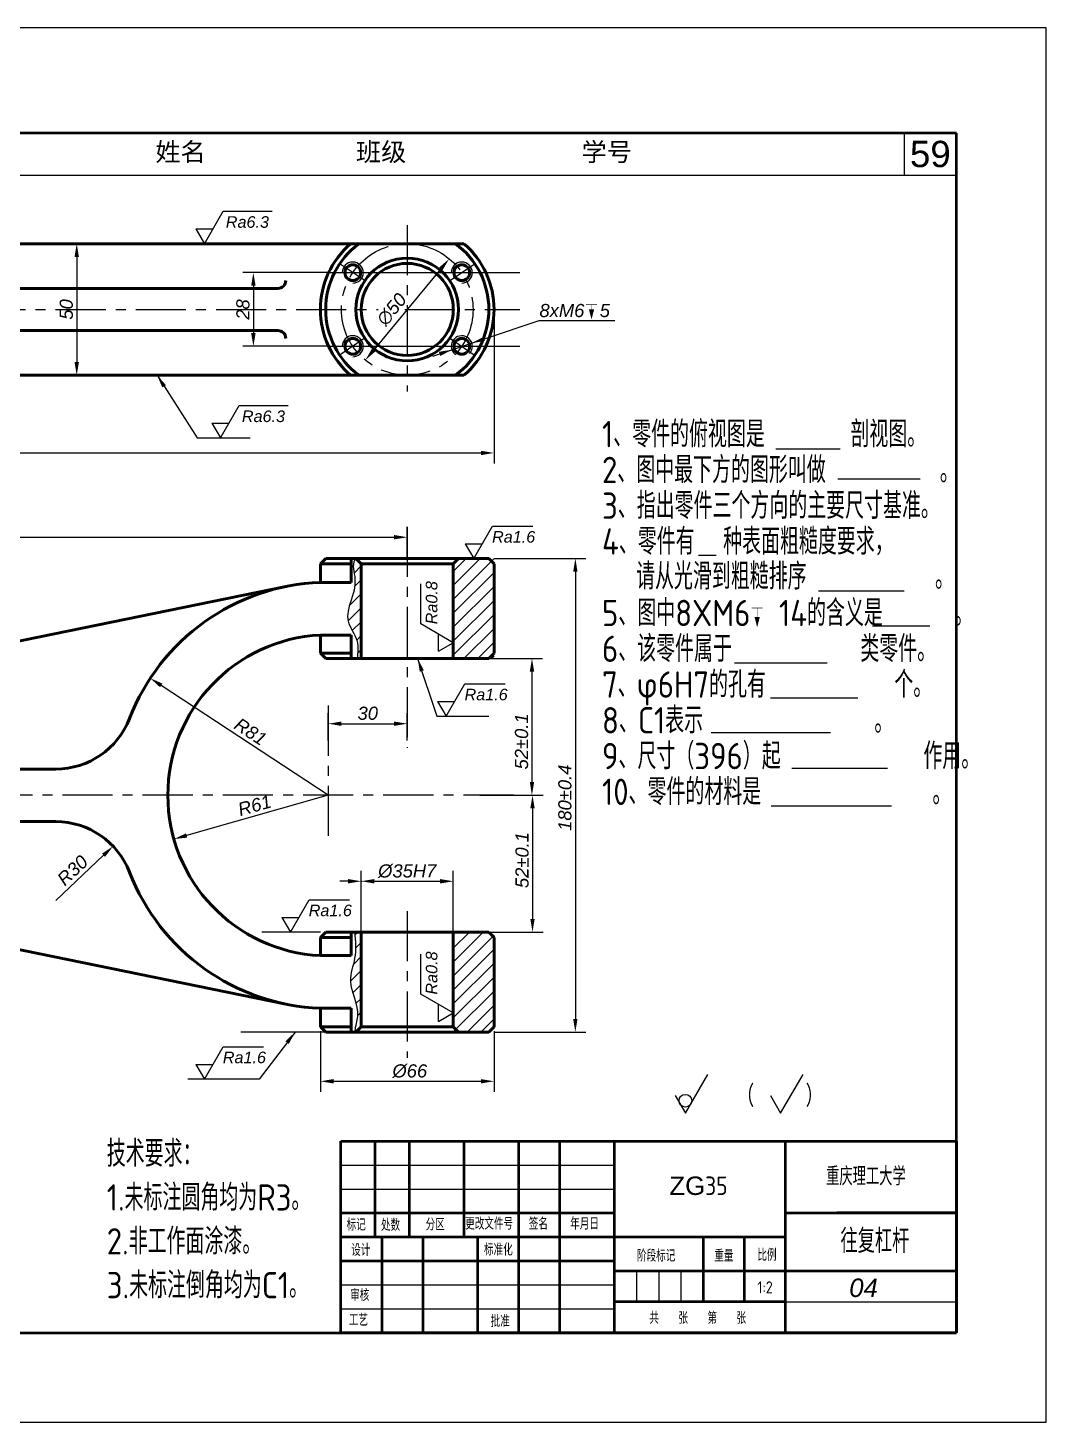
# Model space of a CAD drawing. Header units: millimetres. Extents: x 769 to 2439, y 381 to 1643.
# Drawn here: x 1823.5 to 2017, y 720.8 to 985.8 of the extents above; entities that cross this region are included whole.
import ezdxf
from ezdxf.enums import TextEntityAlignment as Align

# ---------------------------------------------------------------- set-up
doc = ezdxf.new("R2010")
doc.units = ezdxf.units.MM
doc.linetypes.add('CENTER', pattern=[50.8, 31.75, -6.35, 6.35, -6.35])
doc.linetypes.add('CENTER2', pattern=[28.575, 19.05, -3.175, 3.175, -3.175])
for name, color, linetype in [('7标注层', 7, 'Continuous'), ('ST尺寸', 7, 'Continuous'), ('中心线', 250, 'CENTER'), ('尺寸标注', 250, 'Continuous'), ('文字', 7, 'Continuous'), ('标注', 250, 'Continuous'), ('答案细实线', 7, 'Continuous')]:
    doc.layers.add(name, color=color, linetype=linetype)
doc.layers.add('答案粗实线', color=7, linetype='Continuous', lineweight=60)
doc.layers.add('粗实线', color=7, linetype='Continuous', lineweight=50)
doc.styles.add('DIM', font='ariali.ttf')
doc.styles.add('EB_TXT_STYLE0', font='', dxfattribs={"width": 0.667, "height": 3.5})
doc.styles.add('汉字', font='gbenor.shx', dxfattribs={"height": 5, "bigfont": 'gbcbig.shx'})
doc.styles.get('EB_TXT_STYLE0').set_extended_font_data('FangSong_GB2312')
doc.dimstyles.get("Standard").update_dxf_attribs({"dimtxt": 2.5, "dimasz": 2.5, "dimexe": 2, "dimexo": 0.0625, "dimgap": 0.5, "dimtad": 1, "dimdec": 0, "dimzin": 0, "dimdsep": 46, "dimtxsty": 'DIM', "dimcen": 0.09, "dimadec": 0, "dimazin": 0, "dimtfac": 1, "dimtdec": 0, "dimtofl": 0, "dimtmove": 0, "dimatfit": 3, "dimfxl": 0, "dimtolj": 1, "dimtzin": 0, "dimarcsym": 0})
doc.dimstyles.new('副本 Standard', dxfattribs={"dimtxt": 2.5, "dimasz": 2.5, "dimexe": 2, "dimexo": 0.2, "dimgap": 0.7, "dimtad": 1, "dimdec": 0, "dimlfac": 2, "dimzin": 0, "dimdsep": 46, "dimtxsty": '汉字', "dimcen": 0.09, "dimadec": 0, "dimazin": 0, "dimtfac": 1, "dimtdec": 0, "dimtofl": 0, "dimtmove": 0, "dimatfit": 0, "dimfxl": 0, "dimtolj": 1, "dimtzin": 0, "dimarcsym": 0})
pattern_1 = [(45, (908.1816, 177.9406), (-1.3258252, 1.3258252), [])]

# ---------------------------------------------------------------- blocks, each defined once
blk = doc.blocks.new('*D68')
at = {"layer": '7标注层', "color": 0, "lineweight": -2, "transparency": 16777216}
blk.add_line((1902.01, 939.97), (1889.26, 924.56), dxfattribs=at)
at = {"layer": '7标注层', "color": 0, "transparency": 16777216}
for points in [[(1901.69, 940.23), (1902.33, 939.7), (1903.6, 941.89)], [(1888.94, 924.82), (1889.58, 924.29), (1887.67, 922.63)]]:
    blk.add_solid(points, dxfattribs=at)
at = {"layer": 'Defpoints', "color": 0, "transparency": 16777216}
for p in [(1903.6, 941.89), (1887.67, 922.63)]:
    blk.add_point(p, dxfattribs=at)
at = {"layer": '7标注层', "color": 0, "transparency": 16777216, "insert": (1892.7, 932.26), "char_height": 2.5, "attachment_point": 5, "rotation": 50.3944, "style": 'DIM'}
blk.add_mtext('\\A1;∅50', dxfattribs=at)
blk = doc.blocks.new('*D69')
at = {"layer": '7标注层', "color": 0, "lineweight": -2, "transparency": 16777216}
for p, q in [((1880.77, 939.26), (1864.39, 939.26)), ((1866.39, 936.76), (1866.39, 927.76)), ((1880.77, 925.26), (1864.39, 925.26))]:
    blk.add_line(p, q, dxfattribs=at)
at = {"layer": '7标注层', "color": 0, "transparency": 16777216}
for points in [[(1865.97, 936.76), (1866.81, 936.76), (1866.39, 939.26)], [(1865.97, 927.76), (1866.81, 927.76), (1866.39, 925.26)]]:
    blk.add_solid(points, dxfattribs=at)
at = {"layer": 'Defpoints', "color": 0, "transparency": 16777216}
for p in [(1880.97, 939.26), (1866.39, 925.26), (1880.97, 925.26)]:
    blk.add_point(p, dxfattribs=at)
at = {"layer": '7标注层', "color": 0, "transparency": 16777216, "insert": (1864.41, 932.26), "char_height": 2.5, "attachment_point": 5, "rotation": 90, "style": 'DIM'}
blk.add_mtext('\\A1;28', dxfattribs=at)
blk = doc.blocks.new('*D70')
at = {"layer": '7标注层', "color": 0, "lineweight": -2, "transparency": 16777216}
for p, q in [((1825.02, 944.76), (1834.82, 944.76)), ((1832.82, 942.26), (1832.82, 922.26)), ((1825.02, 919.76), (1834.82, 919.76))]:
    blk.add_line(p, q, dxfattribs=at)
at = {"layer": '7标注层', "color": 0, "transparency": 16777216}
for points in [[(1832.41, 942.26), (1833.24, 942.26), (1832.82, 944.76)], [(1832.41, 922.26), (1833.24, 922.26), (1832.82, 919.76)]]:
    blk.add_solid(points, dxfattribs=at)
at = {"layer": 'Defpoints', "color": 0, "transparency": 16777216}
for p in [(1824.82, 944.76), (1824.82, 919.76), (1832.82, 919.76)]:
    blk.add_point(p, dxfattribs=at)
at = {"layer": '7标注层', "color": 0, "transparency": 16777216, "insert": (1830.85, 932.26), "char_height": 2.5, "attachment_point": 5, "rotation": 90, "style": 'DIM'}
blk.add_mtext('\\A1;50', dxfattribs=at)
blk = doc.blocks.new('*D77')
at = {"layer": '7标注层', "color": 0, "lineweight": -2, "ltscale": 25.4, "transparency": 16777216}
for p, q in [((1879.13, 795.1), (1879.13, 783.56)), ((1912.13, 795.1), (1912.13, 783.56)), ((1881.63, 785.56), (1909.63, 785.56))]:
    blk.add_line(p, q, dxfattribs=at)
at = {"layer": '7标注层', "color": 0, "ltscale": 25.4, "transparency": 16777216}
for points in [[(1881.63, 785.98), (1881.63, 785.15), (1879.13, 785.56)], [(1909.63, 785.98), (1909.63, 785.15), (1912.13, 785.56)]]:
    blk.add_solid(points, dxfattribs=at)
at = {"layer": 'Defpoints', "color": 0, "ltscale": 25.4, "transparency": 16777216}
for p in [(1879.13, 795.17), (1912.13, 795.17), (1912.13, 785.56)]:
    blk.add_point(p, dxfattribs=at)
at = {"layer": '7标注层', "color": 0, "ltscale": 25.4, "transparency": 16777216, "insert": (1896.12, 787.49), "char_height": 2.5, "attachment_point": 5, "style": 'DIM'}
blk.add_mtext('\\A1;%%c66', dxfattribs=at)
blk = doc.blocks.new('*D78')
at = {"layer": 'Defpoints', "color": 0, "transparency": 16777216}
for p in [(1911.88, 884.92), (1911.88, 794.92), (1927.58, 794.92)]:
    blk.add_point(p, dxfattribs=at)
at = {"layer": 'ST尺寸', "color": 0, "lineweight": -2, "transparency": 16777216}
for p, q in [((1912.08, 884.92), (1929.58, 884.92)), ((1927.58, 882.42), (1927.58, 797.42)), ((1912.08, 794.92), (1929.58, 794.92))]:
    blk.add_line(p, q, dxfattribs=at)
at = {"layer": 'ST尺寸', "color": 0, "transparency": 16777216}
for points in [[(1927.16, 882.42), (1927.99, 882.42), (1927.58, 884.92)], [(1927.16, 797.42), (1927.99, 797.42), (1927.58, 794.92)]]:
    blk.add_solid(points, dxfattribs=at)
at = {"layer": 'ST尺寸', "color": 0, "transparency": 16777216, "insert": (1925.6, 839.45), "char_height": 2.5, "attachment_point": 5, "rotation": 90, "style": 'DIM'}
blk.add_mtext('\\A1;180%%p0.4', dxfattribs=at)
blk = doc.blocks.new('*D79')
at = {"layer": '7标注层', "color": 0, "lineweight": -2, "ltscale": 25.4, "transparency": 16777216}
for p, q in [((1886.88, 813.98), (1886.88, 825.58)), ((1904.38, 813.98), (1904.38, 825.58)), ((1889.38, 823.58), (1901.88, 823.58))]:
    blk.add_line(p, q, dxfattribs=at)
at = {"layer": '7标注层', "color": 0, "ltscale": 25.4, "transparency": 16777216}
for points in [[(1889.38, 824), (1889.38, 823.16), (1886.88, 823.58)], [(1901.88, 824), (1901.88, 823.16), (1904.38, 823.58)]]:
    blk.add_solid(points, dxfattribs=at)
at = {"layer": 'Defpoints', "color": 0, "ltscale": 25.4, "transparency": 16777216}
for p in [(1904.38, 823.58), (1886.88, 813.92), (1904.38, 813.92)]:
    blk.add_point(p, dxfattribs=at)
at = {"layer": '7标注层', "color": 0, "ltscale": 25.4, "transparency": 16777216, "insert": (1895.63, 825.5), "char_height": 2.5, "attachment_point": 5, "style": 'DIM'}
blk.add_mtext('\\A1;%%c35H7', dxfattribs=at)
blk = doc.blocks.new('*D80')
at = {"layer": '7标注层', "color": 0, "lineweight": -2, "transparency": 16777216}
for p, q in [((1880.63, 850.32), (1880.63, 855.53)), ((1883.13, 853.53), (1893.13, 853.53)), ((1895.63, 850.32), (1895.63, 855.53))]:
    blk.add_line(p, q, dxfattribs=at)
at = {"layer": '7标注层', "color": 0, "transparency": 16777216}
for points in [[(1883.13, 853.94), (1883.13, 853.11), (1880.63, 853.53)], [(1893.13, 853.94), (1893.13, 853.11), (1895.63, 853.53)]]:
    blk.add_solid(points, dxfattribs=at)
at = {"layer": 'Defpoints', "color": 0, "transparency": 16777216}
for p in [(1895.63, 853.53), (1880.63, 850.12), (1895.63, 850.12)]:
    blk.add_point(p, dxfattribs=at)
at = {"layer": '7标注层', "color": 0, "transparency": 16777216, "insert": (1888.13, 855.5), "char_height": 2.5, "attachment_point": 5, "style": 'DIM'}
blk.add_mtext('\\A1;30', dxfattribs=at)
blk = doc.blocks.new('*D91')
at = {"layer": 'Defpoints', "color": 0, "transparency": 16777216}
for p in [(1909.22, 839.92), (1909.22, 813.92), (1919.44, 813.92)]:
    blk.add_point(p, dxfattribs=at)
at = {"layer": 'ST尺寸', "color": 0, "lineweight": -2, "transparency": 16777216}
for p, q in [((1909.42, 839.92), (1921.44, 839.92)), ((1919.44, 837.42), (1919.44, 816.42)), ((1909.42, 813.92), (1921.44, 813.92))]:
    blk.add_line(p, q, dxfattribs=at)
at = {"layer": 'ST尺寸', "color": 0, "transparency": 16777216}
for points in [[(1919.02, 837.42), (1919.85, 837.42), (1919.44, 839.92)], [(1919.02, 816.42), (1919.85, 816.42), (1919.44, 813.92)]]:
    blk.add_solid(points, dxfattribs=at)
at = {"layer": 'ST尺寸', "color": 0, "transparency": 16777216, "insert": (1917.46, 827.61), "char_height": 2.5, "attachment_point": 5, "rotation": 90, "style": 'DIM'}
blk.add_mtext('\\A1;52%%p0.1', dxfattribs=at)
blk = doc.blocks.new('*D92')
at = {"layer": 'Defpoints', "color": 0, "transparency": 16777216}
for p in [(1909.22, 865.92), (1909.22, 839.92), (1919.33, 839.92)]:
    blk.add_point(p, dxfattribs=at)
at = {"layer": 'ST尺寸', "color": 0, "lineweight": -2, "transparency": 16777216}
for p, q in [((1909.42, 865.92), (1921.33, 865.92)), ((1919.33, 863.42), (1919.33, 842.42)), ((1909.42, 839.92), (1921.33, 839.92))]:
    blk.add_line(p, q, dxfattribs=at)
at = {"layer": 'ST尺寸', "color": 0, "transparency": 16777216}
for points in [[(1918.92, 863.42), (1919.75, 863.42), (1919.33, 865.92)], [(1918.92, 842.42), (1919.75, 842.42), (1919.33, 839.92)]]:
    blk.add_solid(points, dxfattribs=at)
at = {"layer": 'ST尺寸', "color": 0, "transparency": 16777216, "insert": (1917.36, 850.16), "char_height": 2.5, "attachment_point": 5, "rotation": 90, "style": 'DIM'}
blk.add_mtext('\\A1;52%%p0.1', dxfattribs=at)
blk = doc.blocks.new('*D93')
at = {"layer": '7标注层', "color": 0, "lineweight": -2, "transparency": 16777216}
for p, q in [((1726.63, 861.12), (1726.63, 890.97)), ((1895.63, 885.12), (1895.63, 890.97)), ((1729.13, 888.97), (1893.13, 888.97))]:
    blk.add_line(p, q, dxfattribs=at)
at = {"layer": '7标注层', "color": 0, "transparency": 16777216}
for points in [[(1729.13, 889.39), (1729.13, 888.56), (1726.63, 888.97)], [(1893.13, 889.39), (1893.13, 888.56), (1895.63, 888.97)]]:
    blk.add_solid(points, dxfattribs=at)
at = {"layer": 'Defpoints', "color": 0, "transparency": 16777216}
for p in [(1895.63, 888.97), (1895.63, 884.92), (1726.63, 860.92)]:
    blk.add_point(p, dxfattribs=at)
at = {"layer": '7标注层', "color": 0, "transparency": 16777216, "insert": (1811.71, 890.95), "char_height": 2.5, "attachment_point": 5, "style": 'DIM'}
blk.add_mtext('\\A1;338', dxfattribs=at)
blk = doc.blocks.new('*D94')
at = {"layer": '7标注层', "color": 0, "lineweight": -2, "transparency": 16777216}
for p, q in [((1714.13, 932.06), (1714.13, 902.99)), ((1912.13, 932.06), (1912.13, 902.99)), ((1716.63, 904.99), (1909.63, 904.99))]:
    blk.add_line(p, q, dxfattribs=at)
at = {"layer": '7标注层', "color": 0, "transparency": 16777216}
for points in [[(1716.63, 905.4), (1716.63, 904.57), (1714.13, 904.99)], [(1909.63, 905.4), (1909.63, 904.57), (1912.13, 904.99)]]:
    blk.add_solid(points, dxfattribs=at)
at = {"layer": 'Defpoints', "color": 0, "transparency": 16777216}
for p in [(1714.13, 932.26), (1912.13, 932.26), (1912.13, 904.99)]:
    blk.add_point(p, dxfattribs=at)
at = {"layer": '7标注层', "color": 0, "transparency": 16777216, "insert": (1813.13, 907.32), "char_height": 2.5, "attachment_point": 5, "style": 'DIM'}
blk.add_mtext('\\A1;(396)', dxfattribs=at)
blk = doc.blocks.new('*D212')
at = {"layer": 'Defpoints', "color": 0, "transparency": 16777216}
for p in [(1839.74, 830.25), (1828.86, 819.92)]:
    blk.add_point(p, dxfattribs=at)
at = {"layer": 'ST尺寸', "color": 0, "lineweight": -2, "transparency": 16777216}
blk.add_line((1828.86, 819.92), (1837.92, 828.53), dxfattribs=at)
at = {"layer": 'ST尺寸', "color": 0, "transparency": 16777216}
blk.add_solid([(1837.64, 828.83), (1838.21, 828.23), (1839.74, 830.25)], dxfattribs=at)
at = {"layer": 'ST尺寸', "color": 0, "transparency": 16777216, "insert": (1832.03, 825.65), "char_height": 2.5, "attachment_point": 5, "rotation": 43.5477, "style": 'DIM'}
blk.add_mtext('\\A1;R30', dxfattribs=at)
blk = doc.blocks.new('*D213')
at = {"layer": 'Defpoints', "color": 0, "transparency": 16777216}
for p in [(1846.8, 862.17), (1880.63, 839.92)]:
    blk.add_point(p, dxfattribs=at)
at = {"layer": 'ST尺寸', "color": 0, "lineweight": -2, "transparency": 16777216}
blk.add_line((1880.63, 839.92), (1848.89, 860.8), dxfattribs=at)
at = {"layer": 'ST尺寸', "color": 0, "transparency": 16777216}
blk.add_solid([(1849.12, 861.15), (1848.66, 860.45), (1846.8, 862.17)], dxfattribs=at)
at = {"layer": 'ST尺寸', "color": 0, "transparency": 16777216, "insert": (1865.85, 852.01), "char_height": 2.5, "attachment_point": 5, "rotation": 326.6599, "style": 'DIM'}
blk.add_mtext('\\A1;R81', dxfattribs=at)
blk = doc.blocks.new('*D214')
at = {"layer": 'Defpoints', "color": 0, "transparency": 16777216}
for p in [(1880.63, 839.92), (1851.29, 831.6)]:
    blk.add_point(p, dxfattribs=at)
at = {"layer": 'ST尺寸', "color": 0, "lineweight": -2, "transparency": 16777216}
blk.add_line((1880.63, 839.92), (1853.69, 832.28), dxfattribs=at)
at = {"layer": 'ST尺寸', "color": 0, "transparency": 16777216}
blk.add_solid([(1853.58, 832.68), (1853.81, 831.88), (1851.29, 831.6)], dxfattribs=at)
at = {"layer": 'ST尺寸', "color": 0, "transparency": 16777216, "insert": (1866.63, 838), "char_height": 2.5, "attachment_point": 5, "rotation": 15.8161, "style": 'DIM'}
blk.add_mtext('\\A1;R61', dxfattribs=at)

msp = doc.modelspace()

# ---------------------------------------------------------------- hatches: boundary and pattern name
at = {"layer": 'ST尺寸'}
h = msp.add_hatch(dxfattribs=at)
h.set_pattern_fill('ANSI31', color=256, scale=15, style=0)
h.set_pattern_definition(pattern_1)
edge = h.paths.add_edge_path()
edge.add_line((1886.884, 884.665), (1886.634, 884.915))
edge.add_line((1886.634, 884.915), (1885.903, 884.915))
edge.add_spline(control_points=[(1885.903, 884.915), (1885.832, 884.833), (1884.962, 883.823), (1886.893, 879.291), (1882.711, 874.119), (1886.562, 869.576), (1886.243, 867.039), (1886.102, 865.915)], knot_values=[0, 0, 0, 0, 0.3217879, 3.9498581, 12.0866313, 16.2355403, 19.5347697, 19.5347697, 19.5347697, 19.5347697], degree=3, periodic=0)
edge.add_line((1886.102, 865.915), (1886.884, 865.915))
edge.add_line((1886.884, 865.915), (1886.884, 884.665))
h.paths.add_polyline_path([(1904.384, 865.915), (1906.405, 865.915), (1912.134, 865.915), (1912.134, 884.665), (1911.884, 884.915), (1904.634, 884.915), (1904.384, 884.665)])
h = msp.add_hatch(dxfattribs=at)
h.set_pattern_fill('ANSI31', color=256, scale=15, style=0)
h.set_pattern_definition(pattern_1)
edge = h.paths.add_edge_path()
edge.add_line((1886.884, 813.915), (1885.695, 813.915))
edge.add_spline(control_points=[(1885.695, 813.915), (1885.837, 812.252), (1886.106, 809.116), (1883.944, 803.835), (1887.114, 799.238), (1885.738, 796.021), (1885.749, 794.999), (1885.75, 794.915)], knot_values=[0, 0, 0, 0, 4.9672696, 9.3629967, 16.1952113, 19.0088232, 19.2588232, 19.2588232, 19.2588232, 19.2588232], degree=3, periodic=0)
edge.add_line((1885.75, 794.915), (1886.634, 794.915))
edge.add_line((1886.634, 794.915), (1886.884, 795.165))
edge.add_line((1886.884, 795.165), (1886.884, 813.915))
h.paths.add_polyline_path([(1904.384, 795.165), (1904.634, 794.915), (1911.884, 794.915), (1912.134, 795.165), (1912.134, 813.915), (1906.405, 813.915), (1904.384, 813.915)])

# ---------------------------------------------------------------- linework, layer by layer
at = {"linetype": 'CENTER', "ltscale": 0.3}
for p, q in [((1895.634, 948.3), (1895.634, 916.687)), ((1887.623, 937.677), (1882.901, 940.869)), ((1903.646, 937.677), (1908.368, 940.869)), ((1706.889, 932.262), (1890.075, 932.262)), ((1895.145, 932.262), (1917.053, 932.262)), ((1887.623, 926.846), (1882.901, 923.655)), ((1903.646, 926.846), (1908.368, 923.655)), ((1895.634, 890.974), (1895.634, 848.943)), ((1880.634, 856.967), (1880.634, 830.609)), ((1915.837, 839.915), (1762.434, 839.915)), ((1895.634, 817.896), (1895.634, 790.05))]:
    msp.add_line(p, q, dxfattribs=at)
msp.add_circle((1895.634, 932.262), 12.5, dxfattribs=at)
at = {"layer": '7标注层'}
for p, q in [((1857.083, 944.762), (1860.639, 950.922)), ((1857.083, 944.762), (1860.639, 950.922)), ((1860.639, 950.922), (1869.972, 950.922)), ((1860.639, 950.922), (1869.972, 950.922)), ((1855.466, 947.562), (1858.7, 947.562)), ((1855.466, 947.562), (1857.083, 944.762)), ((1855.466, 947.562), (1857.083, 944.762)), ((1855.466, 947.562), (1858.7, 947.562)), ((1860.136, 907.835), (1863.692, 913.995)), ((1860.136, 907.835), (1863.692, 913.995)), ((1863.692, 913.995), (1873.025, 913.995)), ((1863.692, 913.995), (1873.025, 913.995)), ((1858.519, 910.635), (1861.752, 910.635)), ((1858.519, 910.635), (1860.136, 907.835)), ((1858.519, 910.635), (1860.136, 907.835)), ((1858.519, 910.635), (1861.752, 910.635)), ((1908.259, 884.915), (1911.816, 891.075)), ((1908.259, 884.915), (1911.816, 891.075)), ((1911.816, 891.075), (1919.468, 891.075)), ((1906.643, 887.715), (1909.876, 887.715)), ((1906.643, 887.715), (1908.259, 884.915)), ((1906.643, 887.715), (1908.259, 884.915)), ((1906.643, 887.715), (1909.876, 887.715)), ((1898.224, 872.485), (1898.224, 880.137)), ((1904.384, 868.928), (1898.224, 872.485)), ((1904.384, 868.928), (1898.224, 872.485)), ((1901.584, 867.311), (1901.584, 870.545)), ((1901.584, 867.311), (1901.584, 870.545)), ((1901.584, 867.311), (1904.384, 868.928)), ((1901.584, 867.311), (1904.384, 868.928)), ((1903.029, 854.947), (1906.586, 861.107)), ((1903.029, 854.947), (1906.586, 861.107)), ((1906.586, 861.107), (1914.238, 861.107)), ((1901.413, 857.747), (1904.646, 857.747)), ((1901.413, 857.747), (1903.029, 854.947)), ((1901.413, 857.747), (1903.029, 854.947)), ((1901.413, 857.747), (1904.646, 857.747)), ((1873.419, 813.915), (1876.975, 820.075)), ((1873.419, 813.915), (1876.975, 820.075)), ((1876.975, 820.075), (1884.628, 820.075)), ((1871.802, 816.715), (1875.036, 816.715)), ((1871.802, 816.715), (1873.419, 813.915)), ((1871.802, 816.715), (1873.419, 813.915)), ((1871.802, 816.715), (1875.036, 816.715)), ((1898.224, 802.099), (1898.224, 809.752)), ((1904.384, 798.543), (1898.224, 802.099)), ((1904.384, 798.543), (1898.224, 802.099)), ((1901.584, 796.926), (1901.584, 800.159)), ((1901.584, 796.926), (1901.584, 800.159)), ((1901.584, 796.926), (1904.384, 798.543)), ((1901.584, 796.926), (1904.384, 798.543)), ((1857.09, 785.973), (1860.647, 792.133)), ((1857.09, 785.973), (1860.647, 792.133)), ((1860.647, 792.133), (1868.299, 792.133)), ((1855.474, 788.773), (1858.707, 788.773)), ((1855.474, 788.773), (1857.09, 785.973)), ((1855.474, 788.773), (1857.09, 785.973)), ((1855.474, 788.773), (1858.707, 788.773)), ((1948.489, 779.474), (1952.756, 786.866)), ((1966.593, 779.474), (1970.86, 786.866)), ((1946.549, 782.834), (1948.489, 779.474)), ((1964.653, 782.834), (1966.593, 779.474))]:
    msp.add_line(p, q, dxfattribs=at)
at = {"layer": '7标注层', "const_width": 0.1}
for points in [[(1929.626, 933.175), (1931.677, 933.175)], [(1930.652, 933.175), (1930.652, 930.72)], [(1961.104, 875.513), (1963.155, 875.513)], [(1962.13, 875.513), (1962.13, 872.229)]]:
    msp.add_lwpolyline(points, dxfattribs=at)
at = {"layer": '7标注层'}
msp.add_lwpolyline([(1900.501, 923.386), (1920.72, 930.172), (1935.107, 930.172)], dxfattribs=at)
for points in [[(1930.652, 932.285, 1, 0, 0), (1930.652, 930.373, 0, 0, 0)], [(1962.13, 873.794, 1, 0, 0), (1962.13, 871.882, 0, 0, 0)]]:
    msp.add_lwpolyline(points, format="xyseb", dxfattribs=at)
at = {"layer": '7标注层', "ltscale": 25.4}
msp.add_lwpolyline([(1884.384, 823.58), (1882.798, 823.58)], dxfattribs=at)
for centre, start, end in [((1885.278, 939.262), 270, 180), ((1905.991, 939.262), 270, 180), ((1885.278, 925.262), 270, 180), ((1905.991, 925.262), 317.6804, 225.47751)]:
    msp.add_arc(centre, 2, start, end, dxfattribs=at)
at = {"layer": '7标注层'}
for points in [[(1910.411, 926.272), (1907.908, 925.872), (1910.146, 927.063)], [(1901.9, 923.419), (1904.138, 924.608), (1901.636, 924.21)]]:
    msp.add_solid(points, dxfattribs=at)
at = {"layer": '7标注层', "ltscale": 25.4}
msp.add_solid([(1884.384, 823.996), (1886.884, 823.58), (1884.384, 823.163)], dxfattribs=at)
at = {"layer": 'ST尺寸'}
for p, q in [((1965.674, 905.756), (1977.917, 905.756)), ((1977.433, 900.094), (1993.08, 900.094)), ((1950.995, 885.531), (1954.316, 885.531)), ((1973.771, 878.792), (1990.079, 878.792)), ((1984.036, 872.147), (1994.942, 872.147)), ((1957.812, 865.114), (1975.443, 865.114)), ((1964.646, 858.437), (1981.259, 858.437)), ((1953.383, 851.881), (1976.092, 851.881)), ((1968.739, 845.085), (1986.919, 845.085)), ((1964.812, 837.906), (1987.661, 837.906)), ((1879.134, 813.915), (1868.028, 813.915)), ((1880.742, 794.915), (1864.02, 794.915))]:
    msp.add_line(p, q, dxfattribs=at)
msp.add_circle((1948.489, 781.874), 1.2, dxfattribs=at)
at = {"layer": '中心线', "color": 7, "linetype": 'CENTER2', "ltscale": 25.4}
for p, q in [((1880.969, 939.262), (1917.053, 939.262)), ((1880.969, 925.262), (1917.053, 925.262))]:
    msp.add_line(p, q, dxfattribs=at)
at = {"layer": '标注', "color": 7}
msp.add_line((1967.539, 743.632), (2000.039, 743.632), dxfattribs=at)
at = {"layer": '答案粗实线', "color": 7, "linetype": 'Continuous', "ltscale": 25.4}
for p, q in [((1854.264, 944.762), (1776.634, 944.762)), ((1868.256, 944.762), (1854.264, 944.762)), ((1884.864, 944.762), (1868.256, 944.762)), ((1884.864, 944.762), (1906.405, 944.762)), ((1782.814, 936.262), (1871.041, 936.262)), ((1782.814, 928.262), (1871.041, 928.262)), ((1854.264, 919.762), (1776.634, 919.762)), ((1868.256, 919.762), (1854.264, 919.762)), ((1884.864, 919.762), (1868.256, 919.762)), ((1906.405, 919.762), (1884.864, 919.762)), ((1879.134, 883.915), (1884.957, 883.915)), ((1880.134, 884.915), (1905.384, 884.915)), ((1886.884, 883.915), (1904.384, 883.915)), ((1905.384, 884.915), (1911.134, 884.915)), ((1911.134, 884.915), (1912.134, 883.915)), ((1912.134, 866.915), (1912.134, 883.915)), ((1879.134, 866.915), (1884.957, 866.915)), ((1911.134, 865.915), (1912.134, 866.915)), ((1906.405, 865.915), (1880.134, 865.915)), ((1906.405, 865.915), (1911.134, 865.915)), ((1781.634, 844.915), (1828.863, 844.915)), ((1828.863, 834.915), (1781.634, 834.915)), ((1879.134, 812.915), (1880.134, 813.915)), ((1880.134, 813.915), (1906.405, 813.915)), ((1911.134, 813.915), (1906.405, 813.915)), ((1911.134, 813.915), (1912.134, 812.915)), ((1879.134, 812.915), (1879.134, 809.452)), ((1912.134, 795.915), (1912.134, 812.915)), ((1879.134, 799.443), (1879.134, 795.915)), ((1879.134, 795.915), (1880.134, 794.915)), ((1912.134, 795.915), (1911.134, 794.915)), ((1880.134, 794.915), (1911.134, 794.915))]:
    msp.add_line(p, q, dxfattribs=at)
at = {"layer": '答案粗实线', "ltscale": 25.4}
for p, q in [((1879.134, 883.915), (1880.134, 884.915)), ((1879.134, 883.915), (1879.134, 880.388)), ((1884.957, 884.915), (1884.957, 880.388)), ((1886.884, 883.915), (1885.884, 884.915)), ((1886.884, 883.915), (1886.884, 865.915)), ((1904.384, 883.915), (1905.384, 884.915)), ((1904.384, 883.915), (1904.384, 865.915)), ((1879.134, 880.388), (1884.957, 880.388)), ((1782.624, 861.259), (1872.541, 879.598)), ((1879.134, 866.915), (1879.134, 870.378)), ((1879.134, 870.378), (1884.957, 870.378)), ((1884.957, 870.378), (1884.957, 865.915)), ((1880.134, 865.915), (1879.134, 866.915)), ((1782.814, 818.533), (1872.541, 800.232)), ((1884.957, 813.915), (1884.957, 809.452)), ((1886.884, 813.915), (1886.884, 795.915)), ((1904.384, 813.915), (1904.384, 795.915)), ((1879.134, 812.915), (1884.957, 812.915)), ((1879.134, 809.452), (1884.957, 809.452)), ((1879.134, 799.443), (1884.957, 799.443)), ((1884.957, 799.443), (1884.957, 795.165)), ((1879.134, 795.915), (1884.957, 795.915)), ((1886.884, 795.915), (1885.884, 794.915)), ((1886.884, 795.915), (1904.384, 795.915)), ((1904.384, 795.915), (1905.384, 794.915))]:
    msp.add_line(p, q, dxfattribs=at)
for centre, radius in [((1885.278, 939.262), 1.5), ((1895.634, 932.262), 9.75), ((1895.634, 932.262), 8.75), ((1905.991, 939.262), 1.5), ((1885.278, 925.262), 1.5), ((1905.991, 925.262), 1.5)]:
    msp.add_circle(centre, radius, dxfattribs=at)
for centre, radius, start, end in [((1895.634, 932.262), 16.5, 130.74905, 229.25095), ((1895.634, 932.262), 15.5, 126.24932, 233.75068), ((1895.634, 932.262), 15.5, 306.24932, 53.75068), ((1895.634, 932.262), 16.5, 310.74905, 49.25095), ((1880.634, 839.915), 40.5, 92.12255, 158.87767), ((1880.634, 839.915), 30.5, 92.81896, 267.18104), ((1828.863, 859.915), 15, 270, 338.87767), ((1828.863, 819.915), 15, 21.12233, 90), ((1880.634, 839.915), 40.5, 201.12233, 267.87745)]:
    msp.add_arc(centre, radius, start, end, dxfattribs=at)
at = {"layer": '答案粗实线', "color": 7, "linetype": 'Continuous', "ltscale": 25.4}
for centre, start, end in [((1871.041, 937.762), 270, 0), ((1871.041, 926.762), 0, 90)]:
    msp.add_arc(centre, 1.5, start, end, dxfattribs=at)
at = {"layer": '答案细实线'}
for p, q in [((2017.039, 985.782), (1645.039, 985.782)), ((2017.039, 720.782), (2017.039, 985.782)), ((1990.039, 965.782), (1990.039, 957.782)), ((1675.039, 957.782), (2000.039, 957.782)), ((1883.039, 769.632), (1935.039, 769.632)), ((1883.039, 765.082), (1935.039, 765.082)), ((1939.264, 743.632), (1939.264, 749.482)), ((1943.489, 743.632), (1943.489, 749.482)), ((1947.714, 743.632), (1947.714, 749.482)), ((1883.039, 746.882), (1935.039, 746.882)), ((1883.039, 742.332), (1935.039, 742.332)), ((1645.039, 720.782), (2017.039, 720.782))]:
    msp.add_line(p, q, dxfattribs=at)
at = {"layer": '答案细实线', "ltscale": 25.4}
for points in [[(1885.903, 884.915), (1885.7, 884.665), (1885.7, 881.037), (1884.411, 873.003), (1886.102, 869.215), (1886.102, 865.915)], [(1885.75, 794.915), (1885.75, 795.165), (1886.255, 797.933), (1884.887, 804.627), (1885.695, 808.948), (1885.695, 813.915)]]:
    msp.add_spline(points, degree=3, dxfattribs=at)
at = {"layer": '粗实线'}
for p, q in [((2000.039, 965.782), (1675.039, 965.782)), ((2000.039, 737.782), (2000.039, 965.782)), ((1883.039, 737.782), (1883.039, 774.182)), ((1883.039, 774.182), (2000.039, 774.182)), ((1889.539, 755.982), (1889.539, 774.182)), ((1896.039, 755.982), (1896.039, 774.182)), ((1906.439, 755.982), (1906.439, 774.182)), ((1916.839, 755.982), (1916.839, 774.182)), ((1924.639, 755.982), (1924.639, 774.182)), ((1935.039, 737.782), (1935.039, 774.182)), ((1967.539, 737.782), (1967.539, 774.182)), ((2000.039, 774.182), (2000.039, 737.782)), ((1883.039, 760.532), (1935.039, 760.532)), ((1967.539, 760.532), (2000.039, 760.532)), ((2000.039, 760.532), (1977.297, 760.532)), ((1883.039, 755.982), (1967.539, 755.982)), ((1890.839, 737.782), (1890.839, 755.982)), ((1898.639, 737.782), (1898.639, 755.982)), ((1909.039, 737.782), (1909.039, 755.982)), ((1916.839, 737.782), (1916.839, 755.982)), ((1916.839, 737.782), (1916.839, 755.982)), ((1916.839, 737.782), (1916.839, 755.982)), ((1924.639, 737.782), (1924.639, 755.982)), ((1951.939, 743.632), (1951.939, 755.982)), ((1959.739, 743.632), (1959.739, 755.982)), ((1883.039, 751.432), (1935.039, 751.432)), ((2000.039, 749.482), (1935.039, 749.482)), ((1967.539, 743.632), (1935.039, 743.632)), ((1675.039, 737.782), (2000.039, 737.782)), ((2000.039, 737.782), (1883.039, 737.782))]:
    msp.add_line(p, q, dxfattribs=at)

# ---------------------------------------------------------------- texts
at = {"layer": '7标注层', "ltscale": 0.6, "style": 'DIM'}
for s, p in [('Ra6.3', (1865.254, 948.887)), ('Ra6.3', (1868.307, 911.96)), ('Ra1.6', (1915.852, 889.041)), ('Ra1.6', (1910.622, 859.073)), ('Ra1.6', (1881.012, 818.041)), ('Ra1.6', (1864.683, 790.098))]:
    msp.add_text(s, height=2.2, dxfattribs=at).set_placement(p, align=Align.MIDDLE_CENTER)
for p in [(1900.259, 876.521), (1900.259, 806.136)]:
    msp.add_text('Ra0.8', height=2.2, rotation=90, dxfattribs=at).set_placement(p, align=Align.MIDDLE_CENTER)
at = {"layer": '7标注层', "ltscale": 25.4, "insert": (1920.758, 933.311), "char_height": 2.5, "width": 19.07489, "attachment_point": 1, "style": 'DIM'}
msp.add_mtext('8xM6   5', dxfattribs=at)
at = {"layer": '7标注层', "color": 7, "insert": (1958.279, 784.724), "char_height": 3.6, "width": 18.20336, "attachment_point": 1, "style": 'EB_TXT_STYLE0'}
msp.add_mtext('（      ）', dxfattribs=at)
at = {"layer": '尺寸标注', "color": 7, "insert": (1995.039, 961.782), "char_height": 5, "width": 10, "attachment_point": 5}
msp.add_mtext('{\\fArial|b0|i0|c0|p34;59}', dxfattribs=at)
at = {"layer": '文字', "color": 7, "style": '汉字'}
for s, p in [('1、零件的俯视图是      剖视图。', (1932.647, 906.06)), ('2、图中最下方的图形叫做        。', (1932.647, 899.262)), ('3、指出零件三个方向的主要尺寸基准。', (1932.647, 892.464)), ('4、零件有  种表面粗糙度要求，', (1932.647, 885.666)), ('请从光滑到粗糙排序         。', (1939.122, 879.036)), ('5、图中8XM6  14的含义是     。', (1932.647, 872.069)), ('6、该零件属于         类零件。', (1932.647, 865.271)), ('7、φ6H7的孔有         个。', (1932.647, 858.473)), ('8、C1表示            。', (1932.647, 851.675)), ('9、尺寸（396）起          作用。', (1932.647, 844.877)), ('10、零件的材料是            。', (1932.647, 838.079))]:
    msp.add_text(s, height=5, dxfattribs=at).set_placement(p)
at = {"layer": '文字', "color": 7, "insert": (1843.014, 962.009), "char_height": 3.5, "width": 313.5, "attachment_point": 4}
msp.add_mtext('{\\fSimSun|b0|i0|c134|p2;  姓名            班级              学号}', dxfattribs=at)
at = {"layer": '文字', "color": 7, "insert": (1838.532, 759.289), "char_height": 5, "width": 313.5236, "attachment_point": 4, "style": '汉字'}
msp.add_mtext('技术要求：\\P1.未标注圆角均为R3。\\P2.非工作面涂漆。\\P3.未标注倒角均为C1。', dxfattribs=at)
at = {"layer": '文字', "attachment_point": 5}
for s, insert, char_height, style in [('重庆理工大学', (1982.797, 767.51), 3.5, '汉字'), ('标记', (1885.921, 758.305), 2.275, '汉字'), ('处数', (1892.459, 758.249), 2.275, '汉字'), ('分区', (1900.953, 758.361), 2.275, '汉字'), ('更改文件号', (1911.194, 758.499), 2.275, '汉字'), ('签名', (1920.556, 758.499), 2.275, '汉字'), ('年月日', (1929.332, 758.499), 2.275, '汉字'), ('设计', (1886.801, 753.5), 2.275, '汉字'), ('标准化', (1912.95, 753.585), 2.275, '汉字'), ('阶段标记', (1942.935, 752.416), 2.275, '汉字'), ('重量', (1955.806, 752.416), 2.275, '汉字'), ('比例', (1963.997, 752.562), 2.275, '汉字'), ('1:2', (1963.631, 746.397), 2.275, '汉字'), ('04', (1982.348, 746.29), 3.5, 'DIM'), ('审核', (1886.603, 744.921), 2.275, '汉字'), ('工艺', (1886.37, 740.203), 2.275, '汉字'), ('批准', (1913.306, 739.974), 2.275, '汉字'), ('共   张   第   张', (1950.833, 740.577), 2.275, '汉字')]:
    msp.add_mtext(s, dxfattribs=dict(at, insert=insert, char_height=char_height, style=style))
at = {"layer": '文字', "attachment_point": 1, "style": '汉字'}
for s, insert, char_height, width in [('{\\fArial|b0|i0|c0|p32;ZG}35', (1945.453, 767.458), 3.5, 20.04058), ('往复杠杆', (1977.957, 757.479), 4.55, 4.618527782440651e-14)]:
    msp.add_mtext(s, dxfattribs=dict(at, insert=insert, char_height=char_height, width=width))

# ---------------------------------------------------------------- dimensions: what is measured, and where the dimension line sits
at = {"layer": '7标注层', "ltscale": 25.4}
for base, p1, p2, picture, middle in [((1832.823, 919.762), (1824.821, 944.762), (1824.821, 919.762), '*D70', (1830.847, 932.262)), ((1866.39, 925.262), (1880.969, 939.262), (1880.969, 925.262), '*D69', (1864.412, 932.262))]:
    dim = msp.add_linear_dim(base=base, p1=p1, p2=p2, angle=90, dimstyle='副本 Standard', override={"dimtxsty": 'DIM'}, dxfattribs=at)
    dim.commit()
    dim.dimension.update_dxf_attribs({"geometry": picture, "text_midpoint": middle})
dim = msp.add_diameter_dim_2p(p1=(1903.603, 941.892), p2=(1887.666, 922.631), dimstyle='副本 Standard', override={"dimtxsty": 'DIM', "dimtmove": 2}, dxfattribs=at)
dim.commit()
dim.dimension.update_dxf_attribs({"geometry": '*D68', "text_midpoint": (1892.696, 932.262), "dimtype": 163})
dim = msp.add_linear_dim(base=(1912.134, 904.985), p1=(1714.134, 932.262), p2=(1912.134, 932.262), text='(396)', dimstyle='副本 Standard', override={"dimtxsty": 'DIM'}, dxfattribs=at)
dim.commit()
dim.dimension.update_dxf_attribs({"geometry": '*D94', "text_midpoint": (1813.134, 907.324)})
dim = msp.add_linear_dim(base=(1895.634, 888.974), p1=(1726.634, 860.915), p2=(1895.634, 884.915), dimstyle='副本 Standard', override={"dimtxsty": 'DIM'}, dxfattribs=at)
dim.commit()
dim.dimension.update_dxf_attribs({"geometry": '*D93', "text_midpoint": (1811.712, 888.974), "dimtype": 160})
dim = msp.add_linear_dim(base=(1895.634, 853.526), p1=(1880.634, 850.115), p2=(1895.634, 850.115), dimstyle='副本 Standard', override={"dimtxsty": 'DIM'}, dxfattribs=at)
dim.commit()
dim.dimension.update_dxf_attribs({"geometry": '*D80', "text_midpoint": (1888.134, 855.503)})
dim = msp.add_linear_dim(base=(1904.384, 823.58), p1=(1886.884, 813.915), p2=(1904.384, 813.915), text='%%c35H7', dimstyle='Standard', dxfattribs=at)
dim.commit()
dim.dimension.update_dxf_attribs({"geometry": '*D79', "text_midpoint": (1895.634, 825.503)})
dim = msp.add_linear_dim(base=(1912.134, 785.565), p1=(1879.134, 795.165), p2=(1912.134, 795.165), text='%%c66', dimstyle='Standard', dxfattribs=at)
dim.commit()
dim.dimension.update_dxf_attribs({"geometry": '*D77', "text_midpoint": (1896.118, 785.565), "dimtype": 160})
at = {"layer": 'ST尺寸'}
for base, p1, p2, text, picture, middle in [((1927.576, 794.915), (1911.884, 884.915), (1911.884, 794.915), '180%%p0.4', '*D78', (1927.576, 839.452)), ((1919.333, 839.915), (1909.218, 865.915), (1909.218, 839.915), '52%%p0.1', '*D92', (1919.333, 850.161)), ((1919.436, 813.915), (1909.218, 839.915), (1909.218, 813.915), '52%%p0.1', '*D91', (1919.436, 827.609))]:
    dim = msp.add_linear_dim(base=base, p1=p1, p2=p2, angle=90, text=text, dimstyle='副本 Standard', override={"dimtxsty": 'DIM'}, dxfattribs=at)
    dim.commit()
    dim.dimension.update_dxf_attribs({"geometry": picture, "text_midpoint": middle, "dimtype": 160})
for center, mpoint, picture, middle in [((1880.634, 839.915), (1846.8, 862.175), '*D213', (1865.848, 852.01)), ((1880.634, 839.915), (1851.289, 831.603), '*D214', (1866.626, 838.001)), ((1828.863, 819.915), (1839.735, 830.25), '*D212', (1832.032, 825.654))]:
    dim = msp.add_radius_dim(center=center, mpoint=mpoint, dimstyle='副本 Standard', override={"dimtxsty": 'DIM'}, dxfattribs=at)
    dim.commit()
    dim.dimension.update_dxf_attribs({"geometry": picture, "text_midpoint": middle})

# ---------------------------------------------------------------- leaders
at = {"layer": '7标注层', "ltscale": 25.4}
msp.add_leader([(1848.084, 919.762), (1855.732, 907.835), (1865.784, 907.835)], dimstyle='Standard', override={"dimgap": 1, "dimtad": 0}, dxfattribs=at)
at = {"layer": '7标注层'}
msp.add_leader([(1886.884, 823.58), (1887.095, 823.58)], dimstyle='Standard', override={"dimgap": 0.09, "dimtad": 0}, dxfattribs=at)
at = {"layer": 'ST尺寸'}
for points in [[(1897.611, 865.915), (1901.285, 854.947), (1911.137, 854.947)], [(1874.32, 794.915), (1867.517, 785.973), (1853.911, 785.973)]]:
    msp.add_leader(points, dimstyle='副本 Standard', override={"dimgap": 0.7, "dimtad": 0}, dxfattribs=at)

doc.saveas('drawing.dxf')
